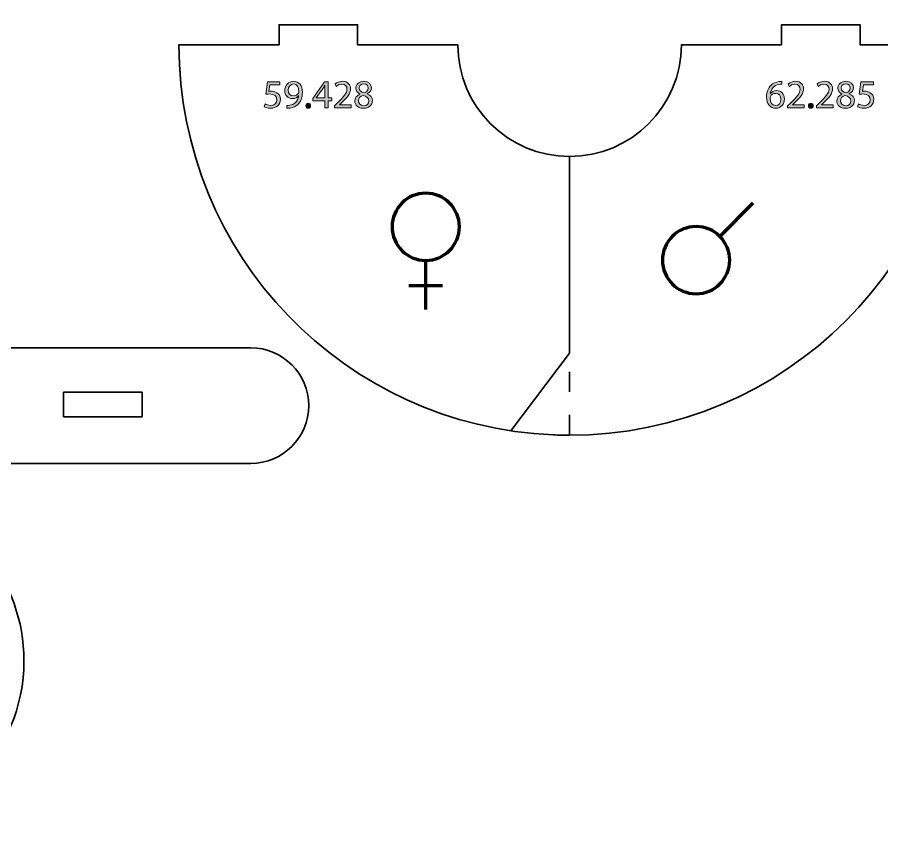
# Model space of a CAD drawing. Header units: inches. Extents: x 3 to 336, y -207 to -2.
# Drawn here: x 121.5 to 227.7, y -207.2 to -107.3 of the extents above; entities that cross this region are included whole.
import ezdxf

# ---------------------------------------------------------------- set-up
doc = ezdxf.new("R2010")
doc.units = ezdxf.units.IN
doc.header["$MEASUREMENT"] = 0
doc.linetypes.add('AI-Linetype-1', pattern=[5.291667, 2.469444, -2.822222])
doc.layers.add('cut', color=7, linetype='Continuous')
doc.layers.add('graveer', color=7, linetype='Continuous')

# ---------------------------------------------------------------- blocks, each defined once
blk = doc.blocks.new('block 16')
at = {"layer": 'graveer'}
h = blk.add_hatch(color=7, dxfattribs=at)
h.dxf.hatch_style = 2
edge = h.paths.add_edge_path()
edge.add_spline(control_points=[(153.78, -115.59), (153.78, -115.59), (152.56, -115.59), (152.56, -115.59), (152.56, -115.59), (152.43, -116.41), (152.43, -116.41), (152.51, -116.4), (152.58, -116.39), (152.69, -116.39), (152.94, -116.39), (153.19, -116.45), (153.39, -116.57), (153.64, -116.71), (153.85, -116.99), (153.85, -117.39), (153.85, -118.02), (153.35, -118.49), (152.65, -118.49), (152.3, -118.49), (152, -118.39), (151.85, -118.29), (151.85, -118.29), (151.96, -117.96), (151.96, -117.96), (152.09, -118.04), (152.35, -118.14), (152.65, -118.14), (153.06, -118.14), (153.41, -117.87), (153.41, -117.44), (153.4, -117.03), (153.12, -116.73), (152.48, -116.73), (152.3, -116.73), (152.16, -116.75), (152.04, -116.76), (152.04, -116.76), (152.25, -115.22), (152.25, -115.22), (152.25, -115.22), (153.78, -115.22), (153.78, -115.22), (153.78, -115.22), (153.78, -115.59), (153.78, -115.59)], knot_values=[0, 0, 0, 0, 1, 1, 1, 2, 2, 2, 3, 3, 3, 4, 4, 4, 5, 5, 5, 6, 6, 6, 7, 7, 7, 8, 8, 8, 9, 9, 9, 10, 10, 10, 11, 11, 11, 12, 12, 12, 13, 13, 13, 14, 14, 14, 15, 15, 15, 15], degree=3, periodic=1)
h = blk.add_hatch(color=7, dxfattribs=at)
h.dxf.hatch_style = 2
edge = h.paths.add_edge_path()
edge.add_spline(control_points=[(154.65, -118.13), (154.74, -118.14), (154.85, -118.13), (155, -118.11), (155.25, -118.08), (155.49, -117.97), (155.67, -117.8), (155.89, -117.61), (156.04, -117.33), (156.1, -116.95), (156.1, -116.95), (156.08, -116.95), (156.08, -116.95), (155.91, -117.16), (155.65, -117.29), (155.33, -117.29), (154.75, -117.29), (154.38, -116.86), (154.38, -116.31), (154.38, -115.7), (154.82, -115.17), (155.48, -115.17), (156.13, -115.17), (156.54, -115.7), (156.54, -116.52), (156.54, -117.23), (156.3, -117.72), (155.98, -118.03), (155.74, -118.27), (155.4, -118.42), (155.05, -118.46), (154.89, -118.48), (154.75, -118.49), (154.65, -118.48), (154.65, -118.48), (154.65, -118.13), (154.65, -118.13)], knot_values=[0, 0, 0, 0, 1, 1, 1, 2, 2, 2, 3, 3, 3, 4, 4, 4, 5, 5, 5, 6, 6, 6, 7, 7, 7, 8, 8, 8, 9, 9, 9, 10, 10, 10, 11, 11, 11, 12, 12, 12, 12], degree=3, periodic=1)
edge = h.paths.add_edge_path()
edge.add_spline(control_points=[(154.81, -116.28), (154.81, -116.68), (155.05, -116.96), (155.43, -116.96), (155.72, -116.96), (155.95, -116.82), (156.06, -116.63), (156.08, -116.59), (156.1, -116.54), (156.1, -116.47), (156.1, -115.92), (155.9, -115.5), (155.44, -115.5), (155.07, -115.5), (154.81, -115.82), (154.81, -116.28)], knot_values=[0, 0, 0, 0, 1, 1, 1, 2, 2, 2, 3, 3, 3, 4, 4, 4, 5, 5, 5, 5], degree=3, periodic=1)
h = blk.add_hatch(color=7, dxfattribs=at)
h.dxf.hatch_style = 2
h.paths.add_polyline_path([(159.3, -118.43), (159.3, -117.56), (157.81, -117.56), (157.81, -117.27), (159.24, -115.22), (159.71, -115.22), (159.71, -117.22), (160.16, -117.22), (160.16, -117.56), (159.71, -117.56), (159.71, -118.43)])
edge = h.paths.add_edge_path()
edge.add_spline(control_points=[(159.3, -117.22), (159.3, -117.22), (159.3, -116.15), (159.3, -116.15), (159.3, -115.98), (159.3, -115.81), (159.31, -115.64), (159.31, -115.64), (159.3, -115.64), (159.3, -115.64), (159.2, -115.83), (159.12, -115.97), (159.03, -116.12), (159.03, -116.12), (158.25, -117.21), (158.25, -117.21), (158.25, -117.21), (158.25, -117.22), (158.25, -117.22), (158.25, -117.22), (159.3, -117.22), (159.3, -117.22)], knot_values=[0, 0, 0, 0, 1, 1, 1, 2, 2, 2, 3, 3, 3, 4, 4, 4, 5, 5, 5, 6, 6, 6, 7, 7, 7, 7], degree=3, periodic=1)
h = blk.add_hatch(color=7, dxfattribs=at)
h.dxf.hatch_style = 2
edge = h.paths.add_edge_path()
edge.add_spline(control_points=[(160.49, -118.43), (160.49, -118.43), (160.49, -118.17), (160.49, -118.17), (160.49, -118.17), (160.83, -117.84), (160.83, -117.84), (161.65, -117.06), (162.02, -116.64), (162.02, -116.16), (162.02, -115.83), (161.87, -115.53), (161.39, -115.53), (161.1, -115.53), (160.85, -115.68), (160.71, -115.8), (160.71, -115.8), (160.57, -115.49), (160.57, -115.49), (160.79, -115.31), (161.11, -115.17), (161.48, -115.17), (162.17, -115.17), (162.46, -115.64), (162.46, -116.1), (162.46, -116.69), (162.03, -117.17), (161.35, -117.83), (161.35, -117.83), (161.1, -118.06), (161.1, -118.06), (161.1, -118.06), (161.1, -118.07), (161.1, -118.07), (161.1, -118.07), (162.54, -118.07), (162.54, -118.07), (162.54, -118.07), (162.54, -118.43), (162.54, -118.43), (162.54, -118.43), (160.49, -118.43), (160.49, -118.43)], knot_values=[0, 0, 0, 0, 1, 1, 1, 2, 2, 2, 3, 3, 3, 4, 4, 4, 5, 5, 5, 6, 6, 6, 7, 7, 7, 8, 8, 8, 9, 9, 9, 10, 10, 10, 11, 11, 11, 12, 12, 12, 13, 13, 13, 14, 14, 14, 14], degree=3, periodic=1)
h = blk.add_hatch(color=7, dxfattribs=at)
h.dxf.hatch_style = 2
edge = h.paths.add_edge_path()
edge.add_spline(control_points=[(162.98, -117.62), (162.98, -117.21), (163.22, -116.93), (163.62, -116.76), (163.62, -116.76), (163.61, -116.74), (163.61, -116.74), (163.26, -116.58), (163.11, -116.3), (163.11, -116.02), (163.11, -115.51), (163.54, -115.17), (164.1, -115.17), (164.72, -115.17), (165.03, -115.56), (165.03, -115.96), (165.03, -116.23), (164.9, -116.52), (164.5, -116.71), (164.5, -116.71), (164.5, -116.72), (164.5, -116.72), (164.9, -116.88), (165.15, -117.16), (165.15, -117.55), (165.15, -118.11), (164.67, -118.49), (164.06, -118.49), (163.39, -118.49), (162.98, -118.09), (162.98, -117.62)], knot_values=[0, 0, 0, 0, 1, 1, 1, 2, 2, 2, 3, 3, 3, 4, 4, 4, 5, 5, 5, 6, 6, 6, 7, 7, 7, 8, 8, 8, 9, 9, 9, 10, 10, 10, 10], degree=3, periodic=1)
edge = h.paths.add_edge_path()
edge.add_spline(control_points=[(164.71, -117.6), (164.71, -117.21), (164.44, -117.02), (164, -116.9), (163.63, -117.01), (163.43, -117.25), (163.43, -117.56), (163.41, -117.89), (163.66, -118.17), (164.07, -118.17), (164.46, -118.17), (164.71, -117.93), (164.71, -117.6)], knot_values=[0, 0, 0, 0, 1, 1, 1, 2, 2, 2, 3, 3, 3, 4, 4, 4, 4], degree=3, periodic=1)
edge = h.paths.add_edge_path()
edge.add_spline(control_points=[(163.52, -115.99), (163.52, -116.31), (163.76, -116.49), (164.13, -116.59), (164.41, -116.49), (164.62, -116.29), (164.62, -116), (164.62, -115.75), (164.46, -115.48), (164.07, -115.48), (163.71, -115.48), (163.52, -115.72), (163.52, -115.99)], knot_values=[0, 0, 0, 0, 1, 1, 1, 2, 2, 2, 3, 3, 3, 4, 4, 4, 4], degree=3, periodic=1)
h = blk.add_hatch(color=7, dxfattribs=at)
h.dxf.hatch_style = 2
edge = h.paths.add_edge_path()
edge.add_spline(control_points=[(156.97, -118.18), (156.97, -117.99), (157.09, -117.87), (157.26, -117.87), (157.44, -117.87), (157.55, -117.99), (157.55, -118.18), (157.55, -118.35), (157.44, -118.49), (157.26, -118.49), (157.08, -118.49), (156.97, -118.35), (156.97, -118.18)], knot_values=[0, 0, 0, 0, 1, 1, 1, 2, 2, 2, 3, 3, 3, 4, 4, 4, 4], degree=3, periodic=1)
at = {"layer": 'graveer', "lineweight": 0}
blk.add_lwpolyline([(159.3, -118.43), (159.3, -117.56), (157.81, -117.56), (157.81, -117.27), (159.24, -115.22), (159.71, -115.22), (159.71, -117.22), (160.16, -117.22), (160.16, -117.56), (159.71, -117.56), (159.71, -118.43), (159.3, -118.43)], dxfattribs=at)
for points, knots in [([(153.78, -115.59), (153.78, -115.59), (152.56, -115.59), (152.56, -115.59), (152.56, -115.59), (152.43, -116.41), (152.43, -116.41), (152.51, -116.4), (152.58, -116.39), (152.69, -116.39), (152.94, -116.39), (153.19, -116.45), (153.39, -116.57), (153.64, -116.71), (153.85, -116.99), (153.85, -117.39), (153.85, -118.02), (153.35, -118.49), (152.65, -118.49), (152.3, -118.49), (152, -118.39), (151.85, -118.29), (151.85, -118.29), (151.96, -117.96), (151.96, -117.96), (152.09, -118.04), (152.35, -118.14), (152.65, -118.14), (153.06, -118.14), (153.41, -117.87), (153.41, -117.44), (153.4, -117.03), (153.12, -116.73), (152.48, -116.73), (152.3, -116.73), (152.16, -116.75), (152.04, -116.76), (152.04, -116.76), (152.25, -115.22), (152.25, -115.22), (152.25, -115.22), (153.78, -115.22), (153.78, -115.22), (153.78, -115.22), (153.78, -115.59), (153.78, -115.59)], [0, 0, 0, 0, 1, 1, 1, 2, 2, 2, 3, 3, 3, 4, 4, 4, 5, 5, 5, 6, 6, 6, 7, 7, 7, 8, 8, 8, 9, 9, 9, 10, 10, 10, 11, 11, 11, 12, 12, 12, 13, 13, 13, 14, 14, 14, 15, 15, 15, 15]), ([(154.65, -118.13), (154.74, -118.14), (154.85, -118.13), (155, -118.11), (155.25, -118.08), (155.49, -117.97), (155.67, -117.8), (155.89, -117.61), (156.04, -117.33), (156.1, -116.95), (156.1, -116.95), (156.08, -116.95), (156.08, -116.95), (155.91, -117.16), (155.65, -117.29), (155.33, -117.29), (154.75, -117.29), (154.38, -116.86), (154.38, -116.31), (154.38, -115.7), (154.82, -115.17), (155.48, -115.17), (156.13, -115.17), (156.54, -115.7), (156.54, -116.52), (156.54, -117.23), (156.3, -117.72), (155.98, -118.03), (155.74, -118.27), (155.4, -118.42), (155.05, -118.46), (154.89, -118.48), (154.75, -118.49), (154.65, -118.48), (154.65, -118.48), (154.65, -118.13), (154.65, -118.13)], [0, 0, 0, 0, 1, 1, 1, 2, 2, 2, 3, 3, 3, 4, 4, 4, 5, 5, 5, 6, 6, 6, 7, 7, 7, 8, 8, 8, 9, 9, 9, 10, 10, 10, 11, 11, 11, 12, 12, 12, 12]), ([(154.81, -116.28), (154.81, -116.68), (155.05, -116.96), (155.43, -116.96), (155.72, -116.96), (155.95, -116.82), (156.06, -116.63), (156.08, -116.59), (156.1, -116.54), (156.1, -116.47), (156.1, -115.92), (155.9, -115.5), (155.44, -115.5), (155.07, -115.5), (154.81, -115.82), (154.81, -116.28)], [0, 0, 0, 0, 1, 1, 1, 2, 2, 2, 3, 3, 3, 4, 4, 4, 5, 5, 5, 5]), ([(159.3, -117.22), (159.3, -117.22), (159.3, -116.15), (159.3, -116.15), (159.3, -115.98), (159.3, -115.81), (159.31, -115.64), (159.31, -115.64), (159.3, -115.64), (159.3, -115.64), (159.2, -115.83), (159.12, -115.97), (159.03, -116.12), (159.03, -116.12), (158.25, -117.21), (158.25, -117.21), (158.25, -117.21), (158.25, -117.22), (158.25, -117.22), (158.25, -117.22), (159.3, -117.22), (159.3, -117.22)], [0, 0, 0, 0, 1, 1, 1, 2, 2, 2, 3, 3, 3, 4, 4, 4, 5, 5, 5, 6, 6, 6, 7, 7, 7, 7]), ([(160.49, -118.43), (160.49, -118.43), (160.49, -118.17), (160.49, -118.17), (160.49, -118.17), (160.83, -117.84), (160.83, -117.84), (161.65, -117.06), (162.02, -116.64), (162.02, -116.16), (162.02, -115.83), (161.87, -115.53), (161.39, -115.53), (161.1, -115.53), (160.85, -115.68), (160.71, -115.8), (160.71, -115.8), (160.57, -115.49), (160.57, -115.49), (160.79, -115.31), (161.11, -115.17), (161.48, -115.17), (162.17, -115.17), (162.46, -115.64), (162.46, -116.1), (162.46, -116.69), (162.03, -117.17), (161.35, -117.83), (161.35, -117.83), (161.1, -118.06), (161.1, -118.06), (161.1, -118.06), (161.1, -118.07), (161.1, -118.07), (161.1, -118.07), (162.54, -118.07), (162.54, -118.07), (162.54, -118.07), (162.54, -118.43), (162.54, -118.43), (162.54, -118.43), (160.49, -118.43), (160.49, -118.43)], [0, 0, 0, 0, 1, 1, 1, 2, 2, 2, 3, 3, 3, 4, 4, 4, 5, 5, 5, 6, 6, 6, 7, 7, 7, 8, 8, 8, 9, 9, 9, 10, 10, 10, 11, 11, 11, 12, 12, 12, 13, 13, 13, 14, 14, 14, 14]), ([(162.98, -117.62), (162.98, -117.21), (163.22, -116.93), (163.62, -116.76), (163.62, -116.76), (163.61, -116.74), (163.61, -116.74), (163.26, -116.58), (163.11, -116.3), (163.11, -116.02), (163.11, -115.51), (163.54, -115.17), (164.1, -115.17), (164.72, -115.17), (165.03, -115.56), (165.03, -115.96), (165.03, -116.23), (164.9, -116.52), (164.5, -116.71), (164.5, -116.71), (164.5, -116.72), (164.5, -116.72), (164.9, -116.88), (165.15, -117.16), (165.15, -117.55), (165.15, -118.11), (164.67, -118.49), (164.06, -118.49), (163.39, -118.49), (162.98, -118.09), (162.98, -117.62)], [0, 0, 0, 0, 1, 1, 1, 2, 2, 2, 3, 3, 3, 4, 4, 4, 5, 5, 5, 6, 6, 6, 7, 7, 7, 8, 8, 8, 9, 9, 9, 10, 10, 10, 10]), ([(163.52, -115.99), (163.52, -116.31), (163.76, -116.49), (164.13, -116.59), (164.41, -116.49), (164.62, -116.29), (164.62, -116), (164.62, -115.75), (164.46, -115.48), (164.07, -115.48), (163.71, -115.48), (163.52, -115.72), (163.52, -115.99)], [0, 0, 0, 0, 1, 1, 1, 2, 2, 2, 3, 3, 3, 4, 4, 4, 4]), ([(156.97, -118.18), (156.97, -117.99), (157.09, -117.87), (157.26, -117.87), (157.44, -117.87), (157.55, -117.99), (157.55, -118.18), (157.55, -118.35), (157.44, -118.49), (157.26, -118.49), (157.08, -118.49), (156.97, -118.35), (156.97, -118.18)], [0, 0, 0, 0, 1, 1, 1, 2, 2, 2, 3, 3, 3, 4, 4, 4, 4]), ([(164.71, -117.6), (164.71, -117.21), (164.44, -117.02), (164, -116.9), (163.63, -117.01), (163.43, -117.25), (163.43, -117.56), (163.41, -117.89), (163.66, -118.17), (164.07, -118.17), (164.46, -118.17), (164.71, -117.93), (164.71, -117.6)], [0, 0, 0, 0, 1, 1, 1, 2, 2, 2, 3, 3, 3, 4, 4, 4, 4])]:
    blk.add_open_spline(points, degree=3, knots=knots, dxfattribs=at)
blk = doc.blocks.new('block 17')
at = {"layer": 'graveer'}
h = blk.add_hatch(color=7, dxfattribs=at)
h.dxf.hatch_style = 2
edge = h.paths.add_edge_path()
edge.add_spline(control_points=[(215.46, -115.53), (215.37, -115.52), (215.25, -115.53), (215.13, -115.55), (214.45, -115.66), (214.09, -116.16), (214.01, -116.69), (214.01, -116.69), (214.03, -116.69), (214.03, -116.69), (214.18, -116.49), (214.45, -116.32), (214.8, -116.32), (215.37, -116.32), (215.77, -116.73), (215.77, -117.36), (215.77, -117.94), (215.37, -118.49), (214.71, -118.49), (214.02, -118.49), (213.57, -117.95), (213.57, -117.12), (213.57, -116.49), (213.8, -115.99), (214.11, -115.67), (214.38, -115.41), (214.73, -115.25), (215.14, -115.2), (215.27, -115.18), (215.38, -115.17), (215.46, -115.17), (215.46, -115.17), (215.46, -115.53), (215.46, -115.53)], knot_values=[0, 0, 0, 0, 1, 1, 1, 2, 2, 2, 3, 3, 3, 4, 4, 4, 5, 5, 5, 6, 6, 6, 7, 7, 7, 8, 8, 8, 9, 9, 9, 10, 10, 10, 11, 11, 11, 11], degree=3, periodic=1)
edge = h.paths.add_edge_path()
edge.add_spline(control_points=[(215.33, -117.38), (215.33, -116.92), (215.07, -116.65), (214.67, -116.65), (214.41, -116.65), (214.17, -116.81), (214.05, -117.04), (214.02, -117.09), (214, -117.15), (214, -117.23), (214.01, -117.76), (214.25, -118.15), (214.71, -118.15), (215.08, -118.15), (215.33, -117.84), (215.33, -117.38)], knot_values=[0, 0, 0, 0, 1, 1, 1, 2, 2, 2, 3, 3, 3, 4, 4, 4, 5, 5, 5, 5], degree=3, periodic=1)
h = blk.add_hatch(color=7, dxfattribs=at)
h.dxf.hatch_style = 2
edge = h.paths.add_edge_path()
edge.add_spline(control_points=[(216.16, -118.43), (216.16, -118.43), (216.16, -118.17), (216.16, -118.17), (216.16, -118.17), (216.5, -117.84), (216.5, -117.84), (217.32, -117.06), (217.69, -116.64), (217.69, -116.16), (217.69, -115.83), (217.54, -115.53), (217.06, -115.53), (216.76, -115.53), (216.52, -115.68), (216.37, -115.8), (216.37, -115.8), (216.24, -115.49), (216.24, -115.49), (216.46, -115.31), (216.77, -115.17), (217.14, -115.17), (217.84, -115.17), (218.13, -115.64), (218.13, -116.1), (218.13, -116.69), (217.7, -117.17), (217.02, -117.83), (217.02, -117.83), (216.76, -118.06), (216.76, -118.06), (216.76, -118.06), (216.76, -118.07), (216.76, -118.07), (216.76, -118.07), (218.21, -118.07), (218.21, -118.07), (218.21, -118.07), (218.21, -118.43), (218.21, -118.43), (218.21, -118.43), (216.16, -118.43), (216.16, -118.43)], knot_values=[0, 0, 0, 0, 1, 1, 1, 2, 2, 2, 3, 3, 3, 4, 4, 4, 5, 5, 5, 6, 6, 6, 7, 7, 7, 8, 8, 8, 9, 9, 9, 10, 10, 10, 11, 11, 11, 12, 12, 12, 13, 13, 13, 14, 14, 14, 14], degree=3, periodic=1)
h = blk.add_hatch(color=7, dxfattribs=at)
h.dxf.hatch_style = 2
edge = h.paths.add_edge_path()
edge.add_spline(control_points=[(219.71, -118.43), (219.71, -118.43), (219.71, -118.17), (219.71, -118.17), (219.71, -118.17), (220.05, -117.84), (220.05, -117.84), (220.87, -117.06), (221.24, -116.64), (221.25, -116.16), (221.25, -115.83), (221.09, -115.53), (220.61, -115.53), (220.32, -115.53), (220.08, -115.68), (219.93, -115.8), (219.93, -115.8), (219.79, -115.49), (219.79, -115.49), (220.01, -115.31), (220.33, -115.17), (220.7, -115.17), (221.39, -115.17), (221.68, -115.64), (221.68, -116.1), (221.68, -116.69), (221.25, -117.17), (220.58, -117.83), (220.58, -117.83), (220.32, -118.06), (220.32, -118.06), (220.32, -118.06), (220.32, -118.07), (220.32, -118.07), (220.32, -118.07), (221.76, -118.07), (221.76, -118.07), (221.76, -118.07), (221.76, -118.43), (221.76, -118.43), (221.76, -118.43), (219.71, -118.43), (219.71, -118.43)], knot_values=[0, 0, 0, 0, 1, 1, 1, 2, 2, 2, 3, 3, 3, 4, 4, 4, 5, 5, 5, 6, 6, 6, 7, 7, 7, 8, 8, 8, 9, 9, 9, 10, 10, 10, 11, 11, 11, 12, 12, 12, 13, 13, 13, 14, 14, 14, 14], degree=3, periodic=1)
h = blk.add_hatch(color=7, dxfattribs=at)
h.dxf.hatch_style = 2
edge = h.paths.add_edge_path()
edge.add_spline(control_points=[(222.21, -117.62), (222.21, -117.21), (222.45, -116.93), (222.84, -116.76), (222.84, -116.76), (222.84, -116.74), (222.84, -116.74), (222.48, -116.58), (222.33, -116.3), (222.33, -116.02), (222.33, -115.51), (222.76, -115.17), (223.32, -115.17), (223.95, -115.17), (224.26, -115.56), (224.26, -115.96), (224.26, -116.23), (224.12, -116.52), (223.73, -116.71), (223.73, -116.71), (223.73, -116.72), (223.73, -116.72), (224.13, -116.88), (224.38, -117.16), (224.38, -117.55), (224.38, -118.11), (223.9, -118.49), (223.28, -118.49), (222.61, -118.49), (222.21, -118.09), (222.21, -117.62)], knot_values=[0, 0, 0, 0, 1, 1, 1, 2, 2, 2, 3, 3, 3, 4, 4, 4, 5, 5, 5, 6, 6, 6, 7, 7, 7, 8, 8, 8, 9, 9, 9, 10, 10, 10, 10], degree=3, periodic=1)
edge = h.paths.add_edge_path()
edge.add_spline(control_points=[(223.94, -117.6), (223.94, -117.21), (223.66, -117.02), (223.23, -116.9), (222.85, -117.01), (222.65, -117.25), (222.65, -117.56), (222.64, -117.89), (222.88, -118.17), (223.29, -118.17), (223.68, -118.17), (223.94, -117.93), (223.94, -117.6)], knot_values=[0, 0, 0, 0, 1, 1, 1, 2, 2, 2, 3, 3, 3, 4, 4, 4, 4], degree=3, periodic=1)
edge = h.paths.add_edge_path()
edge.add_spline(control_points=[(222.74, -115.99), (222.74, -116.31), (222.98, -116.49), (223.35, -116.59), (223.63, -116.49), (223.84, -116.29), (223.84, -116), (223.84, -115.75), (223.69, -115.48), (223.3, -115.48), (222.94, -115.48), (222.74, -115.72), (222.74, -115.99)], knot_values=[0, 0, 0, 0, 1, 1, 1, 2, 2, 2, 3, 3, 3, 4, 4, 4, 4], degree=3, periodic=1)
h = blk.add_hatch(color=7, dxfattribs=at)
h.dxf.hatch_style = 2
edge = h.paths.add_edge_path()
edge.add_spline(control_points=[(226.7, -115.59), (226.7, -115.59), (225.47, -115.59), (225.47, -115.59), (225.47, -115.59), (225.35, -116.41), (225.35, -116.41), (225.42, -116.4), (225.49, -116.39), (225.61, -116.39), (225.86, -116.39), (226.1, -116.45), (226.3, -116.57), (226.55, -116.71), (226.76, -116.99), (226.76, -117.39), (226.76, -118.02), (226.26, -118.49), (225.57, -118.49), (225.21, -118.49), (224.92, -118.39), (224.76, -118.29), (224.76, -118.29), (224.87, -117.96), (224.87, -117.96), (225.01, -118.04), (225.27, -118.14), (225.56, -118.14), (225.97, -118.14), (226.32, -117.87), (226.32, -117.44), (226.32, -117.03), (226.04, -116.73), (225.4, -116.73), (225.21, -116.73), (225.07, -116.75), (224.95, -116.76), (224.95, -116.76), (225.16, -115.22), (225.16, -115.22), (225.16, -115.22), (226.7, -115.22), (226.7, -115.22), (226.7, -115.22), (226.7, -115.59), (226.7, -115.59)], knot_values=[0, 0, 0, 0, 1, 1, 1, 2, 2, 2, 3, 3, 3, 4, 4, 4, 5, 5, 5, 6, 6, 6, 7, 7, 7, 8, 8, 8, 9, 9, 9, 10, 10, 10, 11, 11, 11, 12, 12, 12, 13, 13, 13, 14, 14, 14, 15, 15, 15, 15], degree=3, periodic=1)
h = blk.add_hatch(color=7, dxfattribs=at)
h.dxf.hatch_style = 2
edge = h.paths.add_edge_path()
edge.add_spline(control_points=[(218.72, -118.18), (218.72, -117.99), (218.85, -117.87), (219.02, -117.87), (219.19, -117.87), (219.31, -117.99), (219.31, -118.18), (219.31, -118.35), (219.2, -118.49), (219.02, -118.49), (218.84, -118.49), (218.72, -118.35), (218.72, -118.18)], knot_values=[0, 0, 0, 0, 1, 1, 1, 2, 2, 2, 3, 3, 3, 4, 4, 4, 4], degree=3, periodic=1)
at = {"layer": 'graveer', "lineweight": 0}
for points, knots in [([(215.46, -115.53), (215.37, -115.52), (215.25, -115.53), (215.13, -115.55), (214.45, -115.66), (214.09, -116.16), (214.01, -116.69), (214.01, -116.69), (214.03, -116.69), (214.03, -116.69), (214.18, -116.49), (214.45, -116.32), (214.8, -116.32), (215.37, -116.32), (215.77, -116.73), (215.77, -117.36), (215.77, -117.94), (215.37, -118.49), (214.71, -118.49), (214.02, -118.49), (213.57, -117.95), (213.57, -117.12), (213.57, -116.49), (213.8, -115.99), (214.11, -115.67), (214.38, -115.41), (214.73, -115.25), (215.14, -115.2), (215.27, -115.18), (215.38, -115.17), (215.46, -115.17), (215.46, -115.17), (215.46, -115.53), (215.46, -115.53)], [0, 0, 0, 0, 1, 1, 1, 2, 2, 2, 3, 3, 3, 4, 4, 4, 5, 5, 5, 6, 6, 6, 7, 7, 7, 8, 8, 8, 9, 9, 9, 10, 10, 10, 11, 11, 11, 11]), ([(216.16, -118.43), (216.16, -118.43), (216.16, -118.17), (216.16, -118.17), (216.16, -118.17), (216.5, -117.84), (216.5, -117.84), (217.32, -117.06), (217.69, -116.64), (217.69, -116.16), (217.69, -115.83), (217.54, -115.53), (217.06, -115.53), (216.76, -115.53), (216.52, -115.68), (216.37, -115.8), (216.37, -115.8), (216.24, -115.49), (216.24, -115.49), (216.46, -115.31), (216.77, -115.17), (217.14, -115.17), (217.84, -115.17), (218.13, -115.64), (218.13, -116.1), (218.13, -116.69), (217.7, -117.17), (217.02, -117.83), (217.02, -117.83), (216.76, -118.06), (216.76, -118.06), (216.76, -118.06), (216.76, -118.07), (216.76, -118.07), (216.76, -118.07), (218.21, -118.07), (218.21, -118.07), (218.21, -118.07), (218.21, -118.43), (218.21, -118.43), (218.21, -118.43), (216.16, -118.43), (216.16, -118.43)], [0, 0, 0, 0, 1, 1, 1, 2, 2, 2, 3, 3, 3, 4, 4, 4, 5, 5, 5, 6, 6, 6, 7, 7, 7, 8, 8, 8, 9, 9, 9, 10, 10, 10, 11, 11, 11, 12, 12, 12, 13, 13, 13, 14, 14, 14, 14]), ([(219.71, -118.43), (219.71, -118.43), (219.71, -118.17), (219.71, -118.17), (219.71, -118.17), (220.05, -117.84), (220.05, -117.84), (220.87, -117.06), (221.24, -116.64), (221.25, -116.16), (221.25, -115.83), (221.09, -115.53), (220.61, -115.53), (220.32, -115.53), (220.08, -115.68), (219.93, -115.8), (219.93, -115.8), (219.79, -115.49), (219.79, -115.49), (220.01, -115.31), (220.33, -115.17), (220.7, -115.17), (221.39, -115.17), (221.68, -115.64), (221.68, -116.1), (221.68, -116.69), (221.25, -117.17), (220.58, -117.83), (220.58, -117.83), (220.32, -118.06), (220.32, -118.06), (220.32, -118.06), (220.32, -118.07), (220.32, -118.07), (220.32, -118.07), (221.76, -118.07), (221.76, -118.07), (221.76, -118.07), (221.76, -118.43), (221.76, -118.43), (221.76, -118.43), (219.71, -118.43), (219.71, -118.43)], [0, 0, 0, 0, 1, 1, 1, 2, 2, 2, 3, 3, 3, 4, 4, 4, 5, 5, 5, 6, 6, 6, 7, 7, 7, 8, 8, 8, 9, 9, 9, 10, 10, 10, 11, 11, 11, 12, 12, 12, 13, 13, 13, 14, 14, 14, 14]), ([(222.21, -117.62), (222.21, -117.21), (222.45, -116.93), (222.84, -116.76), (222.84, -116.76), (222.84, -116.74), (222.84, -116.74), (222.48, -116.58), (222.33, -116.3), (222.33, -116.02), (222.33, -115.51), (222.76, -115.17), (223.32, -115.17), (223.95, -115.17), (224.26, -115.56), (224.26, -115.96), (224.26, -116.23), (224.12, -116.52), (223.73, -116.71), (223.73, -116.71), (223.73, -116.72), (223.73, -116.72), (224.13, -116.88), (224.38, -117.16), (224.38, -117.55), (224.38, -118.11), (223.9, -118.49), (223.28, -118.49), (222.61, -118.49), (222.21, -118.09), (222.21, -117.62)], [0, 0, 0, 0, 1, 1, 1, 2, 2, 2, 3, 3, 3, 4, 4, 4, 5, 5, 5, 6, 6, 6, 7, 7, 7, 8, 8, 8, 9, 9, 9, 10, 10, 10, 10]), ([(222.74, -115.99), (222.74, -116.31), (222.98, -116.49), (223.35, -116.59), (223.63, -116.49), (223.84, -116.29), (223.84, -116), (223.84, -115.75), (223.69, -115.48), (223.3, -115.48), (222.94, -115.48), (222.74, -115.72), (222.74, -115.99)], [0, 0, 0, 0, 1, 1, 1, 2, 2, 2, 3, 3, 3, 4, 4, 4, 4]), ([(226.7, -115.59), (226.7, -115.59), (225.47, -115.59), (225.47, -115.59), (225.47, -115.59), (225.35, -116.41), (225.35, -116.41), (225.42, -116.4), (225.49, -116.39), (225.61, -116.39), (225.86, -116.39), (226.1, -116.45), (226.3, -116.57), (226.55, -116.71), (226.76, -116.99), (226.76, -117.39), (226.76, -118.02), (226.26, -118.49), (225.57, -118.49), (225.21, -118.49), (224.92, -118.39), (224.76, -118.29), (224.76, -118.29), (224.87, -117.96), (224.87, -117.96), (225.01, -118.04), (225.27, -118.14), (225.56, -118.14), (225.97, -118.14), (226.32, -117.87), (226.32, -117.44), (226.32, -117.03), (226.04, -116.73), (225.4, -116.73), (225.21, -116.73), (225.07, -116.75), (224.95, -116.76), (224.95, -116.76), (225.16, -115.22), (225.16, -115.22), (225.16, -115.22), (226.7, -115.22), (226.7, -115.22), (226.7, -115.22), (226.7, -115.59), (226.7, -115.59)], [0, 0, 0, 0, 1, 1, 1, 2, 2, 2, 3, 3, 3, 4, 4, 4, 5, 5, 5, 6, 6, 6, 7, 7, 7, 8, 8, 8, 9, 9, 9, 10, 10, 10, 11, 11, 11, 12, 12, 12, 13, 13, 13, 14, 14, 14, 15, 15, 15, 15]), ([(215.33, -117.38), (215.33, -116.92), (215.07, -116.65), (214.67, -116.65), (214.41, -116.65), (214.17, -116.81), (214.05, -117.04), (214.02, -117.09), (214, -117.15), (214, -117.23), (214.01, -117.76), (214.25, -118.15), (214.71, -118.15), (215.08, -118.15), (215.33, -117.84), (215.33, -117.38)], [0, 0, 0, 0, 1, 1, 1, 2, 2, 2, 3, 3, 3, 4, 4, 4, 5, 5, 5, 5]), ([(218.72, -118.18), (218.72, -117.99), (218.85, -117.87), (219.02, -117.87), (219.19, -117.87), (219.31, -117.99), (219.31, -118.18), (219.31, -118.35), (219.2, -118.49), (219.02, -118.49), (218.84, -118.49), (218.72, -118.35), (218.72, -118.18)], [0, 0, 0, 0, 1, 1, 1, 2, 2, 2, 3, 3, 3, 4, 4, 4, 4]), ([(223.94, -117.6), (223.94, -117.21), (223.66, -117.02), (223.23, -116.9), (222.85, -117.01), (222.65, -117.25), (222.65, -117.56), (222.64, -117.89), (222.88, -118.17), (223.29, -118.17), (223.68, -118.17), (223.94, -117.93), (223.94, -117.6)], [0, 0, 0, 0, 1, 1, 1, 2, 2, 2, 3, 3, 3, 4, 4, 4, 4])]:
    blk.add_open_spline(points, degree=3, knots=knots, dxfattribs=at)

msp = doc.modelspace()

# ---------------------------------------------------------------- linework, layer by layer
at = {"layer": 'cut', "color": 7, "linetype": 'AI-Linetype-1', "lineweight": 35}
msp.add_lwpolyline([(189.37, -124.41), (189.37, -158.67)], dxfattribs=at)
at = {"layer": 'cut', "color": 7, "lineweight": 35}
for points in [[(189.37, -124.41), (189.37, -148.59)], [(189.37, -148.59), (182.16, -158.14)]]:
    msp.add_lwpolyline(points, dxfattribs=at)
at = {"layer": 'cut', "color": 1, "lineweight": 35}
msp.add_lwpolyline([(127.19, -156.43), (136.84, -156.43), (136.84, -153.39), (127.19, -153.39), (127.19, -156.43)], dxfattribs=at)
for points, knots in [([(44.81, -155.03), (44.81, -153.08), (45.6, -151.3), (46.89, -150.02), (48.18, -148.72), (49.96, -147.93), (51.91, -147.93), (51.91, -147.93), (82.97, -147.93), (82.97, -147.93), (82.97, -147.93), (82.97, -63.34), (82.97, -63.34), (82.97, -63.34), (97.17, -63.34), (97.17, -63.34), (97.17, -63.34), (97.17, -103.38), (97.17, -103.38), (97.17, -103.38), (105.24, -103.38), (105.24, -103.38), (105.24, -103.38), (105.24, -63.34), (105.24, -63.34), (105.24, -63.34), (119.45, -63.34), (119.45, -63.34), (119.45, -63.34), (119.45, -147.93), (119.45, -147.93), (119.45, -147.93), (150.22, -147.93), (150.22, -147.93), (154.12, -147.93), (157.32, -151.12), (157.32, -155.03), (157.32, -158.94), (154.12, -162.14), (150.22, -162.14), (150.22, -162.14), (106.27, -162.14), (106.27, -162.14), (106.27, -162.14), (106.27, -166.15), (106.27, -166.15), (115.47, -168.29), (122.33, -176.53), (122.33, -186.39), (122.33, -197.86), (113.03, -207.16), (101.56, -207.16), (90.08, -207.16), (80.79, -197.86), (80.79, -186.39), (80.79, -176.86), (87.2, -168.83), (95.95, -166.38), (95.95, -166.38), (95.95, -162.14), (95.95, -162.14), (95.95, -162.14), (51.91, -162.14), (51.91, -162.14), (48, -162.14), (44.81, -158.94), (44.81, -155.03)], [0, 0, 0, 0, 1, 1, 1, 2, 2, 2, 3, 3, 3, 4, 4, 4, 5, 5, 5, 6, 6, 6, 7, 7, 7, 8, 8, 8, 9, 9, 9, 10, 10, 10, 11, 11, 11, 12, 12, 12, 13, 13, 13, 14, 14, 14, 15, 15, 15, 16, 16, 16, 17, 17, 17, 18, 18, 18, 19, 19, 19, 20, 20, 20, 21, 21, 21, 22, 22, 22, 22]), ([(237.37, -110.68), (237.37, -137.19), (215.88, -158.67), (189.37, -158.67), (188.7, -158.67), (188.04, -158.66), (187.37, -158.63), (161.79, -157.59), (141.38, -136.52), (141.38, -110.68), (141.38, -110.68), (153.68, -110.68), (153.68, -110.68), (153.68, -110.68), (153.68, -108.22), (153.68, -108.22), (153.68, -108.22), (163.33, -108.22), (163.33, -108.22), (163.33, -108.22), (163.33, -110.68), (163.33, -110.68), (163.33, -110.68), (175.64, -110.68), (175.64, -110.68), (175.64, -118.26), (181.79, -124.41), (189.37, -124.41), (196.96, -124.41), (203.11, -118.26), (203.11, -110.68), (203.11, -110.68), (215.42, -110.68), (215.42, -110.68), (215.42, -110.68), (215.42, -108.22), (215.42, -108.22), (215.42, -108.22), (225.06, -108.22), (225.06, -108.22), (225.06, -108.22), (225.06, -110.68), (225.06, -110.68), (225.06, -110.68), (237.37, -110.68), (237.37, -110.68)], [0, 0, 0, 0, 1, 1, 1, 2, 2, 2, 3, 3, 3, 4, 4, 4, 5, 5, 5, 6, 6, 6, 7, 7, 7, 8, 8, 8, 9, 9, 9, 10, 10, 10, 11, 11, 11, 12, 12, 12, 13, 13, 13, 14, 14, 14, 15, 15, 15, 15])]:
    msp.add_open_spline(points, degree=3, knots=knots, dxfattribs=at)
at = {"layer": 'graveer', "color": 7, "lineweight": 70}
for points in [[(207.83, -134.23), (211.95, -130.12)], [(171.69, -137.3), (171.69, -143.2)], [(169.62, -140.25), (173.75, -140.25)]]:
    msp.add_lwpolyline(points, dxfattribs=at)
for points in [[(175.83, -133.05), (175.83, -135.33), (173.98, -137.18), (171.69, -137.18), (169.41, -137.18), (167.56, -135.33), (167.56, -133.05), (167.56, -130.77), (169.41, -128.92), (171.69, -128.92), (173.98, -128.92), (175.83, -130.77), (175.83, -133.05)], [(209.05, -137.16), (209.05, -139.44), (207.2, -141.29), (204.91, -141.29), (202.63, -141.29), (200.78, -139.44), (200.78, -137.16), (200.78, -134.87), (202.63, -133.02), (204.91, -133.02), (207.2, -133.02), (209.05, -134.87), (209.05, -137.16)]]:
    msp.add_open_spline(points, degree=3, knots=[0, 0, 0, 0, 1, 1, 1, 2, 2, 2, 3, 3, 3, 4, 4, 4, 4], dxfattribs=at)

# ---------------------------------------------------------------- block references
at = {"layer": 'graveer'}
for name in ['block 16', 'block 17']:
    msp.add_blockref(name, (0, 0), dxfattribs=at)

doc.saveas('drawing.dxf')
